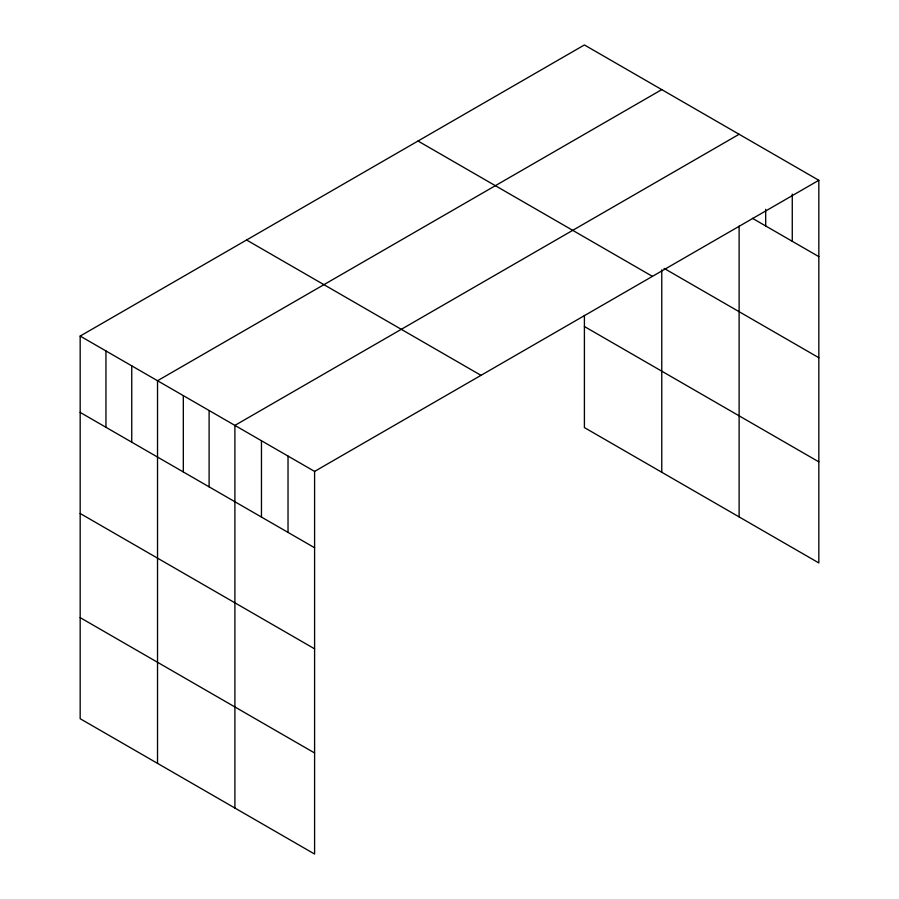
<?xml version="1.0" encoding="UTF-8"?>
<svg xmlns="http://www.w3.org/2000/svg" width="899" height="899" viewBox="0 0 899 899"><rect width="100%" height="100%" fill="white"/><g stroke="black" fill="none" stroke-linecap="round" stroke-linejoin="round"><path stroke-width="1.35" d="M80.168 336.069L314.594 471.413L314.594 854.05L80.168 718.706L80.168 336.069L584.406 44.95L818.832 180.294L818.832 562.931L584.406 427.587L584.406 315.403M661.765 89.619L157.527 380.727L157.527 763.363M739.124 134.277L234.897 425.396L234.897 808.032M314.594 471.413L818.832 180.294M752.407 218.288L818.832 256.642M664.103 268.385L818.832 357.712M418.001 141.019L652.438 276.364M584.406 326.506L818.832 461.861M246.562 239.999L480.999 375.344M80.168 412.405L314.594 547.749M80.168 513.486L314.594 648.831M80.168 617.624L314.594 752.969M792.266 194.105L792.266 241.303M765.69 209.298L765.69 225.964M739.124 226.065L739.124 516.914M661.765 269.812L661.765 472.256M288.028 456.074L288.028 532.41M261.463 440.735L261.463 517.071M209.107 410.506L209.107 486.842M183.317 395.616L183.317 471.964M131.748 365.837L131.748 442.184M105.958 350.958L105.958 427.295"/></g></svg>
